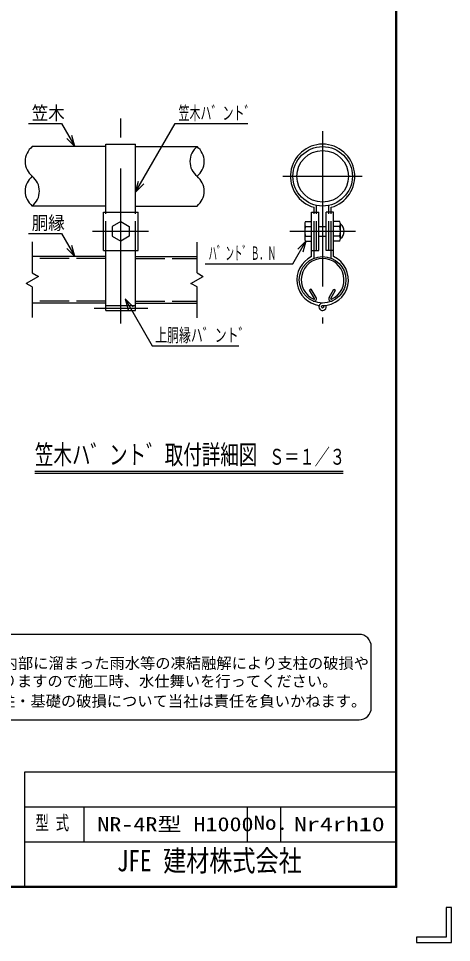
# Model space of a CAD drawing. Units: millimetres, scale not verified, with parts at other scales. Extents: x -4425 to 4425, y -3150 to 3150.
# Drawn here: x 2655 to 4425, y -3150 to 632 of the extents above; entities that cross this region are included whole.
import ezdxf
from ezdxf.enums import TextEntityAlignment as Align

# ---------------------------------------------------------------- set-up
doc = ezdxf.new("R2010")
doc.units = ezdxf.units.MM
doc.header["$LTSCALE"] = 20
doc.linetypes.add('DASHED', pattern=[7.5, 6, -1.5])
doc.linetypes.add('USER1', pattern=[50.8, 31.75, -6.35, 6.35, -6.35])
for name, color, linetype, lineweight in [('0-0_1', 7, 'Continuous', 25), ('0-5_WAKU', 7, 'Continuous', 25), ('0-6_D-TTL-TXT', 2, 'Continuous', 25)]:
    doc.layers.add(name, color=color, linetype=linetype, lineweight=lineweight)
doc.styles.add('ＭＳ ゴシック', font='')
doc.styles.get('ＭＳ ゴシック').set_extended_font_data('MS Gothic')

msp = doc.modelspace()

# ---------------------------------------------------------------- linework, layer by layer
at = {"layer": '0-0_1', "color": 2}
for p, q in [((2695.69, 201.35), (2831.09, 201.35)), ((2831.09, 201.35), (2885.48, 107.15)), ((3134.05, -78.61), (3295.69, 201.35)), ((3295.69, 201.35), (3593.21, 201.35)), ((2885.48, 107.15), (2873.42, 152.15)), ((2885.48, 107.15), (2852.54, 140.09)), ((3134.05, -78.61), (3146.11, -33.61)), ((3134.05, -78.61), (3167, -45.66)), ((2695.69, -248.65), (2831.09, -248.65)), ((2831.09, -248.65), (2885.48, -342.85)), ((2711.77, -282.6), (2711.77, -409.23)), ((2885.48, -342.85), (2873.42, -297.85)), ((3385.08, -409.23), (3385.08, -284.17)), ((3775.99, -372.13), (3829.56, -279.35)), ((3829.56, -279.35), (3796.62, -312.29)), ((3829.56, -279.35), (3817.5, -324.35)), ((2885.48, -342.85), (2852.54, -309.91)), ((3418.42, -372.13), (3775.99, -372.13)), ((2711.77, -409.23), (2736.77, -423.67)), ((3385.08, -409.23), (3410.08, -423.67)), ((2736.77, -423.67), (2686.77, -452.53)), ((2711.77, -466.97), (2686.77, -452.53)), ((3360.08, -452.53), (3410.08, -423.67)), ((3385.08, -466.97), (3360.08, -452.53)), ((2711.77, -466.97), (2711.77, -592.03)), ((3385.08, -593.59), (3385.08, -466.97)), ((3091.28, -515.94), (3201.89, -707.54)), ((3091.28, -515.94), (3124.22, -548.88)), ((3091.28, -515.94), (3103.33, -560.94)), ((3201.89, -707.54), (3555.38, -707.54))]:
    msp.add_line(p, q, dxfattribs=at)
at = {"layer": '0-0_1', "color": 3, "linetype": 'USER1'}
for p, q in [((3073.43, -617.07), (3073.43, 222.73)), ((3898.43, 170.4), (3898.43, -617.07)), ((3735.77, -14.35), (4059.9, -14.35)), ((2958.15, -239.35), (3186.71, -239.35)), ((3764.6, -239.35), (4032.26, -239.35)), ((2964.39, -553.35), (3184.63, -553.35))]:
    msp.add_line(p, q, dxfattribs=at)
at = {"layer": '0-0_1'}
for p, q in [((3012.8, -160.85), (3012.8, 117.15)), ((3012.8, 117.15), (3134.05, 117.15)), ((3134.05, -160.85), (3134.05, 117.15)), ((3012.8, 107.15), (2711.77, 107.15)), ((3134.05, 107.15), (3385.08, 107.15)), ((3012.8, -135.85), (2711.77, -135.85)), ((3134.05, -135.85), (3385.08, -135.85)), ((3863.43, -160.85), (3863.43, -141.11)), ((3873.43, -160.85), (3873.43, -133.25)), ((3923.43, -160.85), (3923.43, -133.25)), ((3933.43, -160.85), (3933.43, -141.11)), ((3002.8, -317.85), (3002.8, -160.85)), ((3002.8, -160.85), (3144.05, -160.85)), ((3144.05, -317.85), (3144.05, -160.85)), ((3853.43, -160.85), (3883.43, -160.85)), ((3853.43, -342.95), (3853.43, -160.85)), ((3883.43, -317.85), (3883.43, -160.85)), ((3913.43, -317.85), (3913.43, -160.85)), ((3943.43, -160.85), (3913.43, -160.85)), ((3943.43, -342.95), (3943.43, -160.85)), ((3073.43, -199.35), (3038.79, -219.35)), ((3038.79, -219.35), (3038.79, -259.35)), ((3073.43, -199.35), (3108.07, -219.35)), ((3108.07, -219.35), (3108.07, -259.35)), ((3825.25, -209.35), (3825.25, -269.35)), ((3828.68, -199.35), (3853.43, -199.35)), ((3828.68, -219.35), (3853.43, -219.35)), ((3883.43, -219.35), (3913.43, -219.35)), ((3968.18, -199.35), (3943.43, -199.35)), ((3968.18, -219.35), (3943.43, -219.35)), ((3971.61, -269.35), (3971.61, -209.35)), ((3038.79, -259.35), (3073.43, -279.35)), ((3108.07, -259.35), (3073.43, -279.35)), ((3828.68, -259.35), (3853.43, -259.35)), ((3883.43, -259.35), (3913.43, -259.35)), ((3968.18, -259.35), (3943.43, -259.35)), ((3828.68, -279.35), (3853.43, -279.35)), ((3968.18, -279.35), (3943.43, -279.35)), ((3002.8, -317.85), (3012.8, -317.85)), ((3012.8, -563.35), (3012.8, -317.85)), ((3134.05, -563.35), (3134.05, -317.85)), ((3134.05, -317.85), (3144.05, -317.85)), ((3853.43, -317.85), (3883.43, -317.85)), ((3863.43, -349.51), (3863.43, -317.85)), ((3943.43, -317.85), (3913.43, -317.85)), ((3933.43, -349.51), (3933.43, -317.85)), ((3012.8, -342.85), (2711.77, -342.85)), ((3134.05, -342.85), (3385.08, -342.85)), ((3865.16, -514.83), (3845.16, -480.19)), ((3931.7, -514.83), (3951.7, -480.19)), ((3012.8, -533.35), (2711.77, -533.35)), ((3012.8, -543.35), (3134.05, -543.35)), ((3012.8, -563.35), (3134.05, -563.35)), ((3073.43, -563.35), (3073.43, -543.35)), ((3134.05, -533.35), (3385.08, -533.35)), ((2722.26, -1221.63), (3982.26, -1221.63)), ((2722.26, -1229.13), (3982.26, -1229.13))]:
    msp.add_line(p, q, dxfattribs=at)
at = {"layer": '0-0_1', "color": 8, "linetype": 'DASHED'}
for p, q in [((3012.8, -317.85), (3012.8, -160.85)), ((3134.05, -317.85), (3134.05, -160.85)), ((3863.43, -317.85), (3863.43, -160.85)), ((3873.43, -317.85), (3873.43, -160.85)), ((3923.43, -317.85), (3923.43, -160.85)), ((3933.43, -317.85), (3933.43, -160.85)), ((3012.8, -317.85), (3134.05, -317.85)), ((3012.8, -350.85), (2711.77, -350.85)), ((3134.05, -350.85), (3385.08, -350.85)), ((3012.8, -525.35), (2711.77, -525.35)), ((3134.05, -525.35), (3385.08, -525.35))]:
    msp.add_line(p, q, dxfattribs=at)
at = {"layer": '0-0_1'}
for points in [[(3872.09, -510.83), (3852.09, -476.19), (3845.16, -480.19)], [(3924.77, -510.83), (3944.77, -476.19), (3951.7, -480.19)]]:
    msp.add_lwpolyline(points, dxfattribs=at)
for centre, radius in [((3898.43, -14.35), 121.5), ((3898.43, -14.35), 105.5), ((3898.43, -438.1), 95.25), ((3898.43, -548.35), 5)]:
    msp.add_circle(centre, radius, dxfattribs=at)
for centre, radius, start, end in [((3898.43, -14.35), 131.5, 285.43574, 254.56439), ((2760.48, 46.4), 77.86, 128.71809, 231.2822), ((3433.79, 46.4), 77.86, 128.71809, 231.2822), ((3336.38, 46.4), 77.86, 308.71795, 51.28205), ((2760.48, -75.1), 77.86, 128.71809, 231.2822), ((2663.07, -75.1), 77.86, 308.71795, 51.28205), ((3336.38, -75.1), 77.86, 308.71795, 51.28205), ((3841.54, -209.35), 16.29, 142.12123, 217.87906), ((3885.25, -239.35), 60, 160.5289, 199.47138), ((3955.32, -209.35), 16.29, 322.12109, 37.87891), ((3911.61, -239.35), 60, 340.52876, 19.47124), ((3949.11, -239.35), 37.5, 306.86985, 53.13015), ((3841.54, -269.35), 16.29, 142.12123, 217.87906), ((3955.32, -269.35), 16.29, 322.12109, 37.87891), ((3898.43, -438.1), 105.25, 115.3124, 262.47274), ((3898.43, -438.1), 87.25, 294.23979, 245.76035), ((3898.43, -438.1), 105.25, 270, 64.68775), ((3863.43, -515.83), 10, 245.76007, 30.00003), ((3863.43, -515.83), 2, 245.76007, 30.00003), ((3933.43, -515.83), 10, 150.00012, 294.24009), ((3933.43, -515.83), 2, 150.00012, 294.24009), ((3898.43, -548.35), 15, 90, 23.19157)]:
    msp.add_arc(centre, radius, start, end, dxfattribs=at)
at = {"layer": '0-5_WAKU'}
for p, q in [((2681.75, -2450.89), (4196.2, -2450.89)), ((2681.75, -2920.97), (2681.75, -2450.89)), ((2681.75, -2594.14), (4196.2, -2594.14)), ((2923.93, -2737.39), (2923.93, -2594.14)), ((3591.39, -2737.39), (3591.39, -2594.14)), ((3727.47, -2737.39), (3727.47, -2594.14)), ((2681.75, -2737.39), (4196.2, -2737.39)), ((4403.71, -3006.72), (4403.71, -3128.48)), ((4281.95, -3149.97), (4425.2, -3149.97))]:
    msp.add_line(p, q, dxfattribs=at)
msp.add_lwpolyline([(-4049.8, 2925.03), (4200.2, 2925.03), (4200.2, -2924.97), (-4049.8, -2924.97)], close=True, dxfattribs=at)
for points in [[(4198.2, 2923.03), (4198.2, -2922.97), (-4047.8, -2922.97)], [(4196.2, 2921.03), (4196.2, -2920.97), (-4045.8, -2920.97)], [(4425.2, -3149.97), (4425.2, -3006.72), (4403.71, -3006.72)], [(4403.71, -3128.48), (4281.95, -3128.48), (4281.95, -3149.97)]]:
    msp.add_lwpolyline(points, dxfattribs=at)
at = {"layer": '0-6_D-TTL-TXT'}
for p, q in [((4047.33, -1888.83), (1601.79, -1888.83)), ((4097.33, -2188.83), (4097.33, -1938.83)), ((1601.79, -2238.83), (4047.33, -2238.83))]:
    msp.add_line(p, q, dxfattribs=at)
for centre, start, end in [((4047.33, -1938.83), 0, 90), ((4047.33, -2188.83), 270, 0)]:
    msp.add_arc(centre, 50, start, end, dxfattribs=at)

# ---------------------------------------------------------------- texts
at = {"layer": '0-0_1', "style": 'ＭＳ ゴシック'}
for s, height, width, p in [('笠木', 54.84, 0.9, (2709.5, 200.81)), ('笠木ハ゛ント゛', 54.84, 0.6, (3309.5, 200.81)), ('胴縁', 54.84, 0.9, (2709.5, -249.19)), ('ハ゛ント゛Ｂ．Ｎ', 54.84, 0.45, (3432.23, -372.67)), ('上胴縁ハ゛ント゛', 54.84, 0.65, (3214.16, -708.09)), ('笠木ハ゛ント゛取付詳細図', 79.38, 0.7, (2722.26, -1216.9)), ('Ｓ＝１／３', 64.96, 0.7, (3679.76, -1214.12))]:
    msp.add_text(s, height=height, dxfattribs=dict(at, width=width)).set_placement(p, align=Align.BOTTOM_LEFT)
at = {"layer": '0-5_WAKU', "style": 'ＭＳ ゴシック'}
for s, height, width, p in [('型 式', 57.73, 0.7, (2724.5, -2705.99)), ('NR-4R型 H1000', 57.73, 1.25, (2977.58, -2711.96)), ('No.', 57.73, 1.2, (3615.74, -2705.99)), ('Nr4rh10', 57.73, 1.35, (3781.12, -2711.96)), ('JFE 建材株式会社', 86.59, 0.8, (3057.69, -2884.46))]:
    msp.add_text(s, height=height, dxfattribs=dict(at, width=width)).set_placement(p, align=Align.BOTTOM_LEFT)
at = {"layer": '0-6_D-TTL-TXT', "color": 7, "style": 'ＭＳ ゴシック'}
for s, p in [('凍結の恐れがある場所への設置は、内部に溜まった雨水等の凍結融解により支柱の破損や', (1591.97, -2043.51)), ('コンクリート基礎の破損の恐れがありますので施工時、水仕舞いを行ってください。', (1587.86, -2116.93)), ('施工による水仕舞い不備で起こる支柱・基礎の破損について当社は責任を負いかねます。 ', (1580.86, -2198.42))]:
    msp.add_text(s, height=45.75, dxfattribs=at).set_placement(p, align=Align.BOTTOM_LEFT)

doc.saveas('drawing.dxf')
